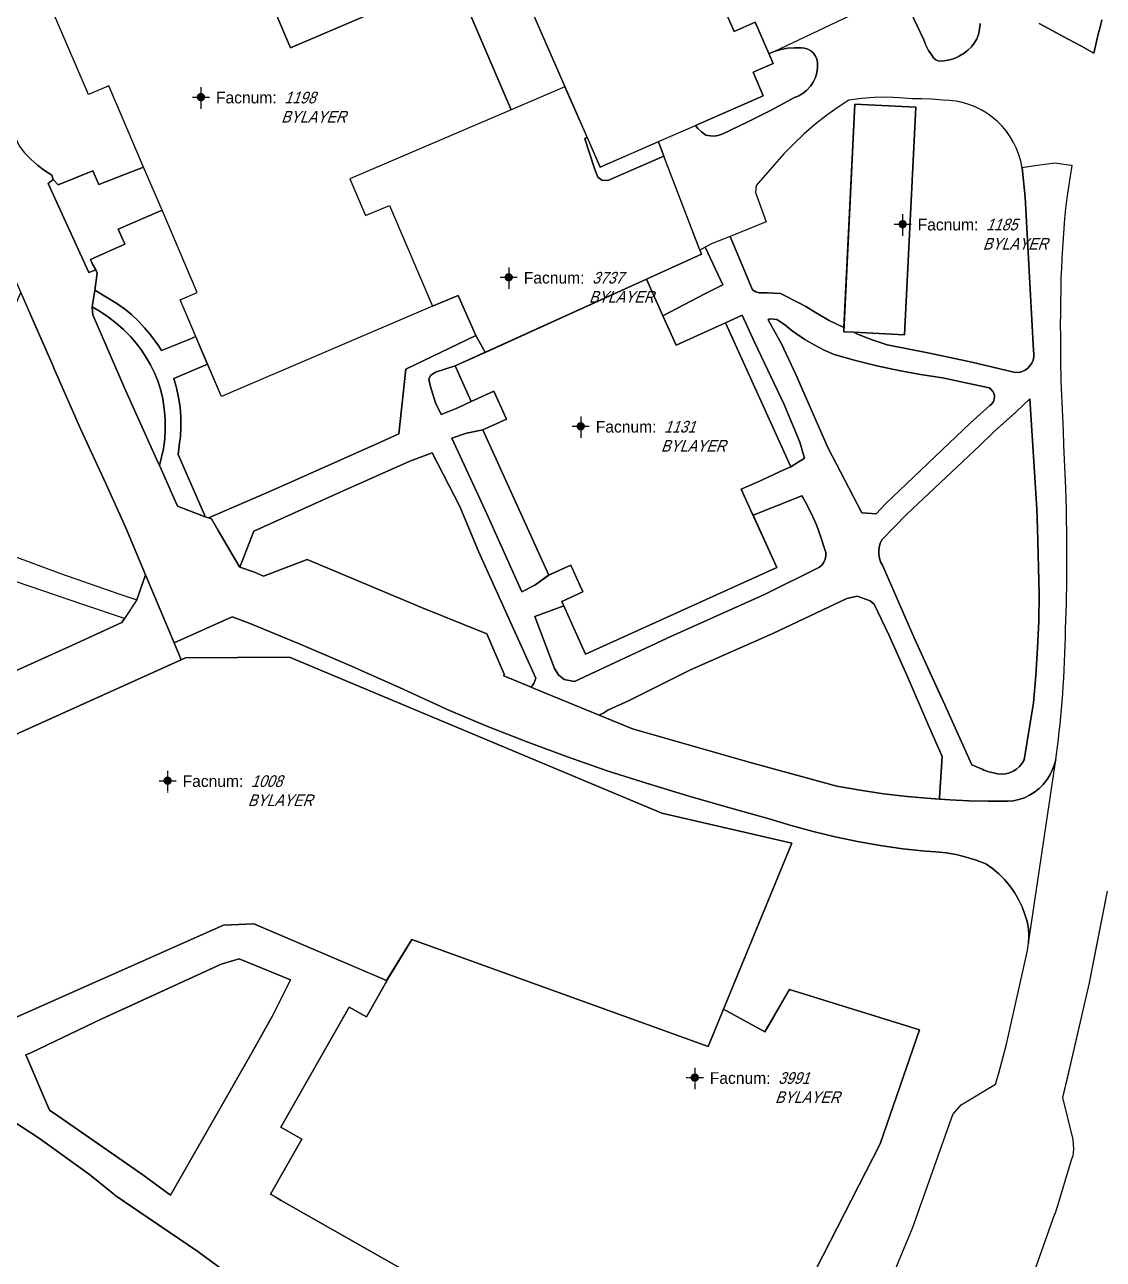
# Model space of a CAD drawing. Header units: inches. Extents: x 1273557 to 1282364, y 239587 to 246310.
# Drawn here: x 1277316.2 to 1277704.5, y 241726.2 to 242170.7 of the extents above; entities that cross this region are included whole.
import ezdxf
from ezdxf.enums import TextEntityAlignment as Align

# ---------------------------------------------------------------- set-up
doc = ezdxf.new("R2010")
doc.units = ezdxf.units.IN
doc.header["$MEASUREMENT"] = 0
doc.linetypes.add('DASHED2', pattern=[0.375, 0.25, -0.125])
doc.layers.add('BLDG-DATA', color=159, linetype='DASHED2', lineweight=30)
for name, color, linetype in [('BLDG-UW', 231, 'Continuous'), ('GRASS', 3, 'Continuous'), ('PATH', 253, 'Continuous'), ('PATH-ISLAND', 252, 'Continuous'), ('PRKG-DATA', 255, 'Continuous'), ('PRKG-UW', 6, 'Continuous'), ('STREET-UW', 50, 'Continuous')]:
    doc.layers.add(name, color=color, linetype=linetype)
doc.styles.add('SS_LITE', font='FRABK.TTF', dxfattribs={"height": 16})

# ---------------------------------------------------------------- blocks, each defined once
blk = doc.blocks.new('*U1')
for p, q in [((-3.08, 0), (3.08, 0)), ((0, 3.55), (0, -4.2))]:
    blk.add_line(p, q)
at = {"const_width": 1.5}
blk.add_lwpolyline([(-0.75, 0, 1), (0.75, 0, 1)], format="xyb", close=True, dxfattribs=at)
at = {"layer": 'BLDG-DATA', "color": 1, "style": 'SS_LITE'}
blk.add_text('Facnum:', height=4.2, dxfattribs=at).set_placement((27.26, -2.25), align=Align.RIGHT)
at = {"layer": 'BLDG-DATA', "color": 7, "style": 'SS_LITE', "oblique": 20, "width": 0.9, "flags": 8}
for tag, p in [('FACNUM', (29.98, -2.25)), ('OBJECT', (28.84, -9.16))]:
    blk.add_attdef(tag, p, '', height=4.2, dxfattribs=at)
blk = doc.blocks.new('*U8')
for p, q in [((-3.08, 0), (3.08, 0)), ((0, 3.55), (0, -4.2))]:
    blk.add_line(p, q)
at = {"const_width": 1.5}
blk.add_lwpolyline([(-0.75, 0, 1), (0.75, 0, 1)], format="xyb", close=True, dxfattribs=at)
at = {"layer": 'PRKG-DATA', "color": 1, "style": 'SS_LITE'}
blk.add_text('Facnum:', height=4.2, dxfattribs=at).set_placement((27.26, -2.25), align=Align.RIGHT)
at = {"layer": 'PRKG-DATA', "color": 7, "style": 'SS_LITE', "oblique": 20, "width": 0.9, "flags": 8}
for tag, p in [('FACNUM', (29.98, -2.25)), ('OBJECT', (28.84, -9.16))]:
    blk.add_attdef(tag, p, '', height=4.2, dxfattribs=at)

msp = doc.modelspace()

# ---------------------------------------------------------------- linework, layer by layer
msp.add_line((1277369.95, 241948.12), (1277372.51, 241942))
at = {"layer": 'BLDG-UW'}
for points in [[(1277540.81, 242238.5), (1277537.45, 242246.19), (1277534.82, 242252.21), (1277476.4, 242226.68), (1277523.3, 242119.37), (1277544.29, 242128.55), (1277557.64, 242134.38), (1277582.05, 242145.06), (1277578.41, 242153.51), (1277585.62, 242156.66), (1277584.04, 242160.27), (1277579.1, 242171.57), (1277571.52, 242168.25)], [(1277323.92, 242181.02), (1277399.29, 242213.26), (1277414.03, 242178.79), (1277406.27, 242175.47), (1277411.87, 242162.37), (1277470.96, 242187.65), (1277491.32, 242140.05), (1277433.23, 242115.2), (1277438.9, 242101.95), (1277447.46, 242105.6), (1277462.99, 242069.28), (1277387.01, 242036.77), (1277372.11, 242071.6), (1277378.32, 242074.25), (1277365.67, 242103.83), (1277359, 242119.42), (1277346.47, 242148.7), (1277339.1, 242145.54), (1277323.92, 242181.02)], [(1277611, 242060.09), (1277614.63, 242059.91), (1277632.92, 242059.01), (1277636.95, 242141.01), (1277615.04, 242142.09)], [(1277512.76, 241976.07), (1277512.91, 241975.73), (1277516.74, 241967.28), (1277517.1, 241966.48), (1277509.51, 241963.04), (1277518.11, 241944.06), (1277586.88, 241975.23), (1277586.88, 241975.23), (1277586.88, 241975.23), (1277578.06, 241994.72), (1277574.13, 242003.39), (1277580.44, 242006.25), (1277584.01, 242007.87), (1277589.51, 242010.36), (1277591.93, 242011.46), (1277568.45, 242063.27), (1277550.73, 242055.24), (1277545.9, 242065.89), (1277539.96, 242079), (1277471.17, 242047.82), (1277476.96, 242035.03), (1277485.05, 242038.71), (1277489.47, 242028.91), (1277489.59, 242028.66), (1277481.1, 242024.81), (1277504.83, 241972.47)], [(1277398.66, 241846.98), (1277444.55, 241827.37), (1277446.47, 241826.55), (1277446.47, 241826.55), (1277455.5, 241841.38), (1277562.21, 241802.77), (1277592.3, 241876.04), (1277545.59, 241886.84), (1277411.48, 241942.99), (1277374.07, 241942.7), (1277214.38, 241870.72), (1277214.38, 241870.72), (1277300.58, 241807.88), (1277387.74, 241846.5)], [(1277562.21, 241802.77), (1277455.5, 241841.38), (1277447.49, 241828.08), (1277447.49, 241828.08), (1277439.17, 241813.47), (1277432.94, 241817.01), (1277408.35, 241773.77), (1277415.99, 241769.42), (1277404.72, 241749.6), (1277406.41, 241748.64), (1277408.54, 241747.43), (1277560.87, 241660.8), (1277575.92, 241677.82), (1277593.13, 241707.25), (1277624.11, 241767.76), (1277638.26, 241808.87), (1277591.45, 241823.3), (1277585.59, 241813.14), (1277582.66, 241808.06), (1277567.74, 241816.25), (1277567.74, 241816.25)]]:
    msp.add_lwpolyline(points, close=True, dxfattribs=at)
at = {"layer": 'GRASS'}
for points in [[(1277288.94, 242182.68), (1277298.95, 242159.97), (1277314.16, 242127.02), (1277316.16, 242124.54), (1277318.36, 242122.22), (1277320.75, 242120.1), (1277323.3, 242118.18), (1277326, 242116.48), (1277326.47, 242114.97), (1277328.18, 242113.04), (1277340.73, 242118.1), (1277342.88, 242113.13), (1277359, 242119.42), (1277346.47, 242148.7), (1277339.1, 242145.54), (1277323.92, 242181.02)], [(1277660.09, 242171.06), (1277659.94, 242169.08), (1277659.56, 242167.13), (1277658.88, 242165.54), (1277658.01, 242164.05), (1277656.96, 242162.69), (1277655.74, 242161.46), (1277654.37, 242160.41), (1277652.88, 242159.53), (1277651.09, 242158.62), (1277649.19, 242157.98), (1277647.22, 242157.63), (1277645.22, 242157.57), (1277644.19, 242158.03), (1277643.32, 242158.76), (1277642.69, 242159.7), (1277641.54, 242161.4), (1277640.59, 242163.23), (1277639.87, 242165.16), (1277631.53, 242182.72)], [(1277414.14, 241702.69), (1277378.55, 241729), (1277348.64, 241749.34), (1277348.24, 241749.66), (1277339.51, 241756.7), (1277321.49, 241769.66), (1277306.1, 241779.71), (1277292.35, 241765.09), (1277281.17, 241753.54), (1277278.94, 241750.72), (1277278.03, 241749.01), (1277277.76, 241748.5), (1277278.01, 241748), (1277283.4, 241737.19), (1277286.4, 241733.25), (1277290.97, 241728.16), (1277295.39, 241722.93)]]:
    msp.add_lwpolyline(points, dxfattribs=at)
for points in [[(1277596.38, 242145.99), (1277597.79, 242147.14), (1277599.01, 242148.48), (1277600.02, 242149.99), (1277600.8, 242151.62), (1277601.34, 242153.36), (1277601.61, 242155.15), (1277601.62, 242157), (1277601.37, 242158.22), (1277600.86, 242159.36), (1277600.13, 242160.36), (1277599.2, 242161.2), (1277598.13, 242161.81), (1277596.94, 242162.19), (1277595.78, 242162.31), (1277593.3, 242162.35), (1277590.81, 242162.15), (1277588.36, 242161.7), (1277585.93, 242161.01), (1277585.09, 242160.61), (1277584.37, 242160.36), (1277584.04, 242160.28), (1277585.62, 242156.66), (1277578.41, 242153.51), (1277582.05, 242145.06), (1277557.62, 242134.38), (1277558.51, 242133.27), (1277559.78, 242132.06), (1277561.35, 242130.92), (1277563.03, 242130.59), (1277564.61, 242130.58), (1277566.16, 242130.87), (1277567.55, 242131.42), (1277576.26, 242135.58), (1277584.86, 242139.93), (1277593.28, 242144.43), (1277594.82, 242145.07)], [(1277676.37, 242108.58), (1277675.2, 242119.16), (1277674.73, 242121.52), (1277674.07, 242123.83), (1277673.21, 242126.07), (1277672.18, 242128.24), (1277670.96, 242130.31), (1277669.57, 242132.27), (1277668.03, 242134.11), (1277666.34, 242135.81), (1277664.51, 242137.37), (1277662.56, 242138.77), (1277660.49, 242140), (1277658.33, 242141.05), (1277656.09, 242141.92), (1277653.79, 242142.6), (1277651.44, 242143.08), (1277649.05, 242143.37), (1277646.65, 242143.45), (1277642.69, 242143.83), (1277639.03, 242143.96), (1277635.72, 242144.01), (1277631.15, 242144.38), (1277626.57, 242144.52), (1277621.99, 242144.41), (1277617.42, 242144.07), (1277612.87, 242143.5), (1277608.63, 242140.71), (1277604.51, 242137.74), (1277600.53, 242134.59), (1277596.69, 242131.27), (1277593, 242127.79), (1277589.47, 242124.14), (1277586.1, 242120.35), (1277579.54, 242112.76), (1277579.21, 242110.2), (1277583.09, 242099.65), (1277570.15, 242094.44), (1277578.14, 242075.22), (1277579.33, 242074.44), (1277580.56, 242074.14), (1277583.4, 242074.08), (1277588.31, 242073.88), (1277595.29, 242070.3), (1277597.37, 242069.21), (1277600.91, 242067.05), (1277605.81, 242064.22), (1277611.08, 242061.65), (1277615.04, 242142.09), (1277636.95, 242141.01), (1277632.92, 242059.01), (1277614.67, 242059.91), (1277616.02, 242059.3), (1277621.29, 242057.23), (1277626.66, 242055.42), (1277641.89, 242052.41), (1277657.08, 242049.14), (1277672.2, 242045.6), (1277674.12, 242045.45), (1277675.25, 242045.77), (1277676.31, 242046.29), (1277677.26, 242046.99), (1277678.07, 242047.84), (1277678.71, 242048.83), (1277679.17, 242049.91), (1277679.43, 242051.06), (1277679.48, 242052.24), (1277679.32, 242053.41)], [(1277544.28, 242128.54), (1277523.3, 242119.37), (1277518.61, 242130.12), (1277517.81, 242129.56), (1277521.25, 242118.92), (1277522.53, 242115.74), (1277523.93, 242114.65), (1277526.16, 242114.59), (1277546.28, 242123.33)], [(1277372.11, 242071.6), (1277378.32, 242074.25), (1277365.67, 242103.83), (1277349.82, 242097.09), (1277352.19, 242091.61), (1277339.86, 242086.12), (1277340.33, 242085.03), (1277340.5, 242084.73), (1277341.77, 242082.44), (1277341.77, 242082.44), (1277342.32, 242081.18), (1277341.41, 242075.06), (1277349.32, 242070.34), (1277352.06, 242068.42), (1277354.65, 242066.31), (1277357.09, 242064.02), (1277359.35, 242061.57), (1277361.43, 242058.95), (1277364.42, 242054.98), (1277365.45, 242053.4), (1277375.63, 242057.42), (1277377.75, 242058.42)], [(1277545.9, 242065.89), (1277561.04, 242073.78), (1277567.52, 242077.01), (1277561.11, 242090.55), (1277559.26, 242089.54), (1277559.85, 242088.01), (1277539.97, 242079)], [(1277345.37, 242005.5), (1277336.45, 242024.87), (1277326.84, 242046.81), (1277326.45, 242047.69), (1277318.9, 242064.9), (1277314.76, 242074.33), (1277292.63, 242023.99), (1277285.95, 242010.27), (1277277.3, 241991.34), (1277282.67, 241989.52), (1277312.63, 241979.16), (1277329.13, 241973.12), (1277350.03, 241965.71), (1277356.61, 241963.62), (1277356.72, 241963.94), (1277359.71, 241972.62), (1277352.63, 241989.56)], [(1277453.34, 242046.63), (1277478.59, 242058.82), (1277472.22, 242073.22), (1277463, 242069.27), (1277387.01, 242036.77), (1277382, 242048.48), (1277369.86, 242043.3), (1277370.85, 242039.9), (1277371.61, 242036.44), (1277372.13, 242032.93), (1277372.41, 242029.4), (1277372.44, 242025.86), (1277372.23, 242022.32), (1277371.86, 242020.16), (1277371.67, 242017.98), (1277371.48, 242015.96), (1277380.91, 241994.26), (1277381.26, 241993.46), (1277382.38, 241993.11), (1277382.96, 241993.36), (1277404.67, 242002.7), (1277444.28, 242020.42), (1277450.85, 242023.39)], [(1277365.9, 242035.96), (1277365.1, 242039.49), (1277364.09, 242042.46), (1277362.89, 242045.36), (1277361.51, 242048.17), (1277359.95, 242050.9), (1277358.23, 242053.51), (1277356.34, 242056.01), (1277354.29, 242058.39), (1277351.77, 242060.87), (1277349.11, 242063.2), (1277346.31, 242065.36), (1277343.39, 242067.35), (1277340.52, 242069.07), (1277340.5, 242068.92), (1277340.7, 242066.26), (1277351.98, 242040.2), (1277364.23, 242012.95), (1277364.66, 242011.99), (1277366.14, 242017.96), (1277366.6, 242021.55), (1277366.8, 242025.16), (1277366.75, 242028.78), (1277366.45, 242032.39)], [(1277578.9, 242056.41), (1277574.45, 242066.04), (1277568.45, 242063.27), (1277591.93, 242011.46), (1277596.93, 242014.58), (1277595.23, 242020.32), (1277589.56, 242033.98)], [(1277665.29, 242036.82), (1277665.12, 242037.76), (1277664.71, 242038.63), (1277664.11, 242039.38), (1277663.33, 242039.94), (1277646.55, 242043.51), (1277638.65, 242044.68), (1277630.8, 242046.11), (1277622.99, 242047.79), (1277615.24, 242049.72), (1277607.56, 242051.9), (1277603.95, 242053.53), (1277600.43, 242055.35), (1277597.01, 242057.36), (1277593.71, 242059.55), (1277592.46, 242060.47), (1277589.7, 242062.75), (1277586.94, 242064.47), (1277584.47, 242064.74), (1277583.8, 242064.42), (1277588.62, 242055.78), (1277593.8, 242044.73), (1277605.35, 242018.47), (1277617.5, 241994.89), (1277622.73, 241994.53), (1277626.06, 241998.12), (1277656.55, 242027.16), (1277663.67, 242033.51), (1277664.38, 242034.15), (1277664.91, 242034.96), (1277665.22, 242035.86)], [(1277471.17, 242047.82), (1277464.12, 242045.57), (1277462.24, 242044.35), (1277461.69, 242043.1), (1277462.16, 242040.71), (1277464.11, 242034.58), (1277465.95, 242030.53), (1277466.05, 242030.31), (1277471.54, 242032.54), (1277472.37, 242032.87), (1277476.96, 242035.03)], [(1277681.38, 241965.81), (1277680.79, 241989.23), (1277680.51, 241996.39), (1277677.97, 242036.01), (1277673.22, 242031.36), (1277665.23, 242024.23), (1277659.9, 242019.04), (1277633.72, 241994.46), (1277624.7, 241985.16), (1277624.14, 241983.92), (1277623.77, 241982.62), (1277623.6, 241981.27), (1277623.63, 241979.91), (1277623.86, 241978.57), (1277624.3, 241977.29), (1277624.92, 241976.08), (1277636.42, 241949.93), (1277646.76, 241927.15), (1277657.09, 241904.27), (1277660.89, 241902.63), (1277661.5, 241902.3), (1277663.21, 241901.67), (1277664.99, 241901.28), (1277666.4, 241900.94), (1277667.84, 241900.83), (1277669.28, 241900.96), (1277670.69, 241901.32), (1277672.01, 241901.9), (1277673.23, 241902.68), (1277674.31, 241903.65), (1277675.21, 241904.78), (1277675.92, 241906.04), (1277679.37, 241926.58), (1277680.21, 241936.37), (1277680.83, 241946.17), (1277681.22, 241955.98)], [(1277481.1, 242024.81), (1277475.85, 242023.76), (1277475.22, 242023.55), (1277470, 242021.78), (1277482.58, 241994.62), (1277495.09, 241966.54), (1277499.8, 241968.93), (1277504.82, 241972.49)], [(1277479.72, 241980.72), (1277472.83, 241997.26), (1277462.84, 242016.55), (1277454.78, 242013.56), (1277429.47, 242002.28), (1277398.69, 241988.37), (1277393.67, 241975.41), (1277398.96, 241973.53), (1277402.11, 241972.18), (1277417.81, 241978.11), (1277459.08, 241960.87), (1277482.6, 241951.38), (1277488.73, 241936.83), (1277488.61, 241936.21), (1277498.56, 241932.14), (1277499.42, 241933.48), (1277499.47, 241933.47), (1277500.14, 241935.39), (1277491.56, 241954.48)], [(1277510.23, 241961.45), (1277499.84, 241957.65), (1277506.9, 241938.91), (1277508.3, 241936.61), (1277510.35, 241934.98), (1277514.16, 241934.15), (1277548.99, 241950.47), (1277582.45, 241965.48), (1277602.32, 241975.38), (1277603.2, 241976.17), (1277603.89, 241977.14), (1277604.36, 241978.24), (1277604.57, 241979.4), (1277604.53, 241980.59), (1277604.23, 241981.74), (1277602.83, 241986.21), (1277601.17, 241990.59), (1277599.26, 241994.86), (1277597.1, 241999.01), (1277596.13, 242000.71), (1277595.92, 242001.1), (1277578.37, 241994.03), (1277586.88, 241975.23), (1277518.11, 241944.06)], [(1277257.89, 241951.05), (1277248.55, 241931.95), (1277244.12, 241922.55), (1277241.41, 241916.39), (1277238.92, 241911.31), (1277238.98, 241911.27), (1277239.33, 241911.05), (1277242.17, 241909.28), (1277243.22, 241908.63), (1277244.84, 241907.61), (1277244.89, 241907.58), (1277259.74, 241914.26), (1277292.11, 241928.66), (1277333.45, 241947.28), (1277351.15, 241955.41), (1277352.11, 241956.87), (1277337.13, 241961.89), (1277322.7, 241966.84), (1277299.13, 241974.83), (1277276.37, 241982.5), (1277274.81, 241982.99), (1277273.68, 241982.79), (1277265.85, 241967.61)], [(1277641.57, 241918.35), (1277634.2, 241935.41), (1277627.29, 241951.05), (1277621.95, 241961.99), (1277620.48, 241963.27), (1277615.85, 241964.95), (1277612.17, 241964.03), (1277585.5, 241951.53), (1277556.08, 241938.51), (1277533.73, 241927.41), (1277526.15, 241923.86), (1277524.63, 241922.98), (1277523.04, 241922.05), (1277534.97, 241917.13), (1277577.86, 241904.98), (1277608.5, 241896.48), (1277616.91, 241895.05), (1277625.36, 241893.83), (1277633.84, 241892.83), (1277642.34, 241892.05), (1277645.45, 241891.83), (1277645.45, 241892.48), (1277646.49, 241907.25)], [(1277386.87, 241832.41), (1277343.95, 241812.79), (1277318.64, 241800.71), (1277316.64, 241799.76), (1277325.14, 241779.86), (1277328.17, 241777.87), (1277358.73, 241756.64), (1277368.62, 241749.25), (1277385.46, 241778.69), (1277398.06, 241800.73), (1277402.7, 241809.13), (1277405.34, 241813.91), (1277411.92, 241826.86), (1277393.37, 241834.4)]]:
    msp.add_lwpolyline(points, close=True, dxfattribs=at)
at = {"layer": 'PATH'}
for points in [[(1277476.4, 242226.68), (1277510.65, 242148.32), (1277491.32, 242140.05), (1277470.96, 242187.65), (1277411.87, 242162.37), (1277406.27, 242175.47)], [(1277703.98, 242172.37), (1277703.3, 242169.79), (1277702.64, 242167.2), (1277702, 242164.61), (1277701.37, 242162.02), (1277701.01, 242160.46), (1277696.31, 242163), (1277691.85, 242165.41), (1277681.4, 242171.05)], [(1277585.93, 242161.01), (1277588.36, 242161.7), (1277590.81, 242162.15), (1277593.3, 242162.35), (1277595.78, 242162.31), (1277596.94, 242162.19), (1277598.13, 242161.81), (1277599.2, 242161.2), (1277600.13, 242160.36), (1277600.86, 242159.36), (1277601.37, 242158.22), (1277601.62, 242157), (1277601.61, 242155.15), (1277601.34, 242153.36), (1277600.8, 242151.62), (1277600.02, 242149.99), (1277599.01, 242148.48), (1277597.79, 242147.14), (1277596.38, 242145.99), (1277594.82, 242145.07), (1277593.28, 242144.43), (1277584.86, 242139.93), (1277576.26, 242135.58), (1277567.55, 242131.42), (1277566.16, 242130.87), (1277564.61, 242130.58), (1277563.03, 242130.59), (1277561.35, 242130.92), (1277559.78, 242132.06), (1277558.51, 242133.27), (1277557.62, 242134.38), (1277557.62, 242134.38)], [(1277544.29, 242128.55), (1277544.28, 242128.54), (1277546.28, 242123.33), (1277526.16, 242114.59), (1277523.93, 242114.65), (1277522.53, 242115.74), (1277521.25, 242118.92), (1277517.81, 242129.56), (1277518.61, 242130.12)], [(1277312.63, 241979.16), (1277329.13, 241973.12), (1277350.03, 241965.71), (1277356.61, 241963.62), (1277352.11, 241956.87), (1277337.13, 241961.89), (1277322.7, 241966.84), (1277299.13, 241974.83)], [(1277214.38, 241870.72), (1277372.51, 241942), (1277369.95, 241948.12), (1277359.71, 241972.62), (1277359.71, 241972.62), (1277356.72, 241963.94), (1277356.61, 241963.62), (1277356.59, 241963.63), (1277352.11, 241956.87), (1277351.15, 241955.41), (1277333.45, 241947.28), (1277292.11, 241928.66)], [(1277617.63, 241693.87), (1277635.74, 241737.46), (1277650.24, 241778.31), (1277653.32, 241781.87), (1277665.69, 241789.28), (1277666.83, 241793.26), (1277669.57, 241803.67), (1277677.23, 241837.43), (1277677.55, 241840.02), (1277677.64, 241842.64), (1277677.48, 241845.25), (1277677.09, 241847.83), (1277676.26, 241850.3), (1277675.24, 241853.06), (1277673.98, 241855.72), (1277672.5, 241858.26), (1277670.81, 241860.66), (1277668.91, 241862.91), (1277666.83, 241864.99), (1277664.58, 241866.89), (1277662.18, 241868.58), (1277658.7, 241869.91), (1277655.13, 241871.01), (1277651.51, 241871.88), (1277647.84, 241872.53), (1277644.13, 241872.94), (1277640.41, 241873.12), (1277632.24, 241874.03), (1277624.11, 241875.19), (1277616.02, 241876.61), (1277607.97, 241878.28), (1277599.98, 241880.2), (1277592.05, 241882.37), (1277584.2, 241884.78), (1277569.55, 241888.83), (1277554.95, 241893.07), (1277540.4, 241897.48), (1277525.91, 241902.08), (1277511.55, 241907.08), (1277497.29, 241912.36), (1277483.13, 241917.92), (1277469.09, 241923.75), (1277451.09, 241932.08), (1277432.96, 241940.13), (1277414.72, 241947.9), (1277396.35, 241955.39), (1277390.92, 241957.44), (1277377, 241951.3), (1277369.95, 241948.12), (1277372.51, 241942), (1277374.07, 241942.7), (1277411.48, 241942.99), (1277545.59, 241886.84), (1277592.3, 241876.04), (1277567.74, 241816.25), (1277582.66, 241808.06), (1277591.45, 241823.3), (1277638.26, 241808.87), (1277624.11, 241767.76), (1277593.13, 241707.25)], [(1277705.79, 241858.78), (1277701.8, 241838.08), (1277699.42, 241825.77), (1277692.41, 241795.59), (1277689.81, 241784.4), (1277693.53, 241769.38), (1277693.77, 241765.87), (1277693.46, 241763.45), (1277693.07, 241762.21), (1277687.8, 241745.12), (1277686.98, 241742.45), (1277686.88, 241742.48), (1277680.11, 241723.19)], [(1277560.87, 241660.8), (1277408.54, 241747.43), (1277404.72, 241749.6), (1277415.99, 241769.42), (1277408.35, 241773.77), (1277432.94, 241817.01), (1277439.17, 241813.47), (1277446.59, 241826.5), (1277446.47, 241826.55), (1277398.66, 241846.98), (1277387.74, 241846.5), (1277300.58, 241807.88)], [(1277306.1, 241779.71), (1277321.49, 241769.66), (1277339.51, 241756.7), (1277348.24, 241749.66), (1277348.64, 241749.34), (1277353.21, 241746.23), (1277378.55, 241729), (1277414.14, 241702.69)]]:
    msp.add_lwpolyline(points, dxfattribs=at)
for points in [[(1277365.67, 242103.83), (1277359, 242119.42), (1277342.88, 242113.13), (1277340.73, 242118.1), (1277328.18, 242113.04), (1277326.47, 242114.97), (1277324.61, 242113.43), (1277327.8, 242106.64), (1277339.32, 242081.5), (1277341.77, 242082.44), (1277340.5, 242084.73), (1277340.33, 242085.03), (1277339.86, 242086.12), (1277352.19, 242091.61), (1277349.82, 242097.09)], [(1277585.5, 241951.53), (1277612.17, 241964.03), (1277615.85, 241964.95), (1277620.48, 241963.27), (1277621.95, 241961.99), (1277627.29, 241951.05), (1277634.2, 241935.41), (1277641.57, 241918.35), (1277646.49, 241907.25), (1277645.45, 241892.48), (1277645.45, 241891.83), (1277649.24, 241891.56), (1277656.15, 241891.24), (1277663.07, 241891.09), (1277669.98, 241891.1), (1277672.05, 241891.29), (1277674.09, 241891.72), (1277676.07, 241892.39), (1277677.95, 241893.28), (1277679.72, 241894.38), (1277681.34, 241895.69), (1277682.81, 241897.17), (1277684.09, 241898.81), (1277685.19, 241900.49), (1277686.1, 241902.27), (1277686.82, 241904.14), (1277687.33, 241906.07), (1277687.65, 241908.09), (1277687.99, 241910.75), (1277688.32, 241913.45), (1277688.62, 241916.16), (1277688.91, 241918.86), (1277689.17, 241921.57), (1277689.42, 241924.28), (1277689.64, 241927), (1277689.84, 241929.71), (1277690.02, 241932.43), (1277690.2, 241935.39), (1277690.36, 241938.35), (1277690.51, 241941.31), (1277690.63, 241944.27), (1277690.74, 241947.23), (1277690.82, 241950.2), (1277690.89, 241953.16), (1277691.01, 241956.12), (1277691.11, 241959.07), (1277691.19, 241962.03), (1277691.26, 241964.99), (1277691.31, 241967.95), (1277691.34, 241970.91), (1277691.35, 241973.87), (1277691.35, 241976.83), (1277691.36, 241980.69), (1277691.35, 241984.55), (1277691.31, 241988.41), (1277691.26, 241992.27), (1277691.18, 241996.12), (1277691.07, 241999.98), (1277690.95, 242003.84), (1277690.7, 242009), (1277690.48, 242014.15), (1277690.28, 242019.31), (1277690.1, 242024.47), (1277689.95, 242029.63), (1277689.78, 242032.16), (1277689.63, 242034.7), (1277689.5, 242037.23), (1277689.4, 242039.77), (1277689.32, 242042.31), (1277689.26, 242044.84), (1277689.22, 242047.38), (1277689.2, 242049.92), (1277689.15, 242054.14), (1277689.12, 242058.36), (1277689.11, 242062.58), (1277689.13, 242066.81), (1277689.17, 242071.03), (1277689.24, 242075.25), (1277689.33, 242079.47), (1277689.5, 242083.04), (1277689.69, 242086.61), (1277689.9, 242090.18), (1277690.13, 242093.75), (1277690.39, 242097.31), (1277690.66, 242100.88), (1277690.96, 242104.44), (1277691.51, 242108.34), (1277692.07, 242112.23), (1277692.66, 242116.12), (1277693.26, 242119.93), (1277692.77, 242120), (1277687.01, 242120.79), (1277679.82, 242119.8), (1277675.2, 242119.16), (1277676.37, 242108.58), (1277679.32, 242053.41), (1277679.48, 242052.24), (1277679.43, 242051.06), (1277679.17, 242049.91), (1277678.71, 242048.83), (1277678.07, 242047.84), (1277677.26, 242046.99), (1277676.31, 242046.29), (1277675.25, 242045.77), (1277674.12, 242045.45), (1277672.2, 242045.6), (1277657.08, 242049.14), (1277641.89, 242052.41), (1277626.66, 242055.42), (1277621.29, 242057.23), (1277616.02, 242059.3), (1277614.67, 242059.91), (1277614.63, 242059.91), (1277611, 242060.09), (1277611.08, 242061.65), (1277605.81, 242064.22), (1277600.91, 242067.05), (1277597.37, 242069.21), (1277595.29, 242070.3), (1277588.31, 242073.88), (1277583.4, 242074.08), (1277580.56, 242074.14), (1277579.33, 242074.44), (1277578.14, 242075.22), (1277570.15, 242094.44), (1277563.68, 242091.84), (1277561.11, 242090.55), (1277567.52, 242077.01), (1277561.04, 242073.78), (1277545.9, 242065.89), (1277550.73, 242055.24), (1277568.45, 242063.27), (1277574.45, 242066.04), (1277578.9, 242056.41), (1277589.56, 242033.98), (1277595.23, 242020.32), (1277596.93, 242014.58), (1277591.93, 242011.46), (1277589.51, 242010.36), (1277584.01, 242007.87), (1277580.44, 242006.25), (1277574.13, 242003.39), (1277578.06, 241994.72), (1277578.37, 241994.03), (1277595.92, 242001.1), (1277596.13, 242000.71), (1277597.1, 241999.01), (1277599.26, 241994.86), (1277601.17, 241990.59), (1277602.83, 241986.21), (1277604.23, 241981.74), (1277604.53, 241980.59), (1277604.57, 241979.4), (1277604.36, 241978.24), (1277603.89, 241977.14), (1277603.2, 241976.17), (1277602.32, 241975.38), (1277582.45, 241965.48), (1277548.99, 241950.47), (1277514.16, 241934.15), (1277510.35, 241934.98), (1277508.3, 241936.61), (1277506.9, 241938.91), (1277499.84, 241957.65), (1277510.23, 241961.45), (1277509.51, 241963.04), (1277517.1, 241966.48), (1277516.74, 241967.28), (1277512.76, 241976.07), (1277504.73, 241972.43), (1277499.8, 241968.93), (1277495.09, 241966.54), (1277482.58, 241994.62), (1277470, 242021.78), (1277475.22, 242023.55), (1277475.85, 242023.76), (1277481.1, 242024.81), (1277489.59, 242028.66), (1277489.47, 242028.91), (1277485.05, 242038.71), (1277476.96, 242035.03), (1277472.37, 242032.87), (1277471.54, 242032.54), (1277466.05, 242030.31), (1277465.95, 242030.53), (1277464.11, 242034.58), (1277462.16, 242040.71), (1277461.69, 242043.1), (1277462.24, 242044.35), (1277464.12, 242045.57), (1277471.17, 242047.82), (1277481.96, 242052.7), (1277481.45, 242053.64), (1277478.59, 242058.82), (1277453.34, 242046.63), (1277450.85, 242023.39), (1277444.28, 242020.42), (1277404.67, 242002.7), (1277382.96, 241993.36), (1277382.38, 241993.11), (1277383.38, 241992.79), (1277385.88, 241988.59), (1277393.51, 241975.47), (1277393.67, 241975.41), (1277398.69, 241988.37), (1277429.47, 242002.28), (1277454.78, 242013.56), (1277462.84, 242016.55), (1277472.83, 241997.26), (1277479.72, 241980.72), (1277491.56, 241954.48), (1277500.14, 241935.39), (1277499.47, 241933.47), (1277499.42, 241933.48), (1277498.56, 241932.14), (1277499.6, 241931.72), (1277523.04, 241922.05), (1277524.63, 241922.98), (1277526.15, 241923.86), (1277533.73, 241927.41), (1277556.08, 241938.51)], [(1277381.79, 242048.97), (1277378.15, 242057.48), (1277377.75, 242058.42), (1277375.63, 242057.42), (1277365.45, 242053.4), (1277364.42, 242054.98), (1277361.43, 242058.95), (1277359.35, 242061.57), (1277357.09, 242064.02), (1277354.65, 242066.31), (1277352.06, 242068.42), (1277349.32, 242070.34), (1277341.41, 242075.06), (1277340.62, 242069.75), (1277340.52, 242069.07), (1277343.39, 242067.35), (1277346.31, 242065.36), (1277349.11, 242063.2), (1277351.77, 242060.87), (1277354.29, 242058.39), (1277356.34, 242056.01), (1277358.23, 242053.51), (1277359.95, 242050.9), (1277361.51, 242048.17), (1277362.89, 242045.36), (1277364.09, 242042.46), (1277365.1, 242039.49), (1277365.9, 242035.96), (1277366.45, 242032.39), (1277366.75, 242028.78), (1277366.8, 242025.16), (1277366.6, 242021.55), (1277366.14, 242017.96), (1277364.66, 242011.99), (1277364.9, 242011.45), (1277371.23, 241997.28), (1277380.54, 241993.69), (1277380.67, 241993.65), (1277381.26, 241993.46), (1277380.91, 241994.26), (1277371.48, 242015.96), (1277371.67, 242017.98), (1277371.86, 242020.16), (1277372.23, 242022.32), (1277372.44, 242025.86), (1277372.41, 242029.4), (1277372.13, 242032.93), (1277371.61, 242036.44), (1277370.85, 242039.9), (1277369.86, 242043.3), (1277382, 242048.48)]]:
    msp.add_lwpolyline(points, close=True, dxfattribs=at)
at = {"layer": 'PATH-ISLAND'}
for points in [[(1277617.5, 241994.89), (1277612.87, 242003.87), (1277605.35, 242018.47), (1277593.8, 242044.73), (1277588.62, 242055.78), (1277583.8, 242064.42), (1277584.47, 242064.74), (1277586.94, 242064.47), (1277589.7, 242062.75), (1277592.46, 242060.47), (1277593.71, 242059.55), (1277597.01, 242057.36), (1277600.43, 242055.35), (1277603.95, 242053.53), (1277607.56, 242051.9), (1277615.24, 242049.72), (1277622.99, 242047.79), (1277626.9, 242046.95), (1277630.8, 242046.11), (1277638.65, 242044.68), (1277646.55, 242043.51), (1277663.33, 242039.94), (1277664.11, 242039.38), (1277664.71, 242038.63), (1277665.12, 242037.76), (1277665.29, 242036.82), (1277665.22, 242035.86), (1277664.91, 242034.96), (1277664.38, 242034.15), (1277663.67, 242033.51), (1277656.55, 242027.16), (1277626.06, 241998.12), (1277622.73, 241994.53)], [(1277623.86, 241978.57), (1277623.63, 241979.91), (1277623.6, 241981.27), (1277623.77, 241982.62), (1277624.14, 241983.92), (1277624.7, 241985.16), (1277633.72, 241994.46), (1277659.9, 242019.04), (1277665.23, 242024.23), (1277672.75, 242030.94), (1277673.22, 242031.36), (1277677.97, 242036.01), (1277680.51, 241996.39), (1277680.79, 241989.23), (1277681.38, 241965.81), (1277681.22, 241955.98), (1277680.83, 241946.17), (1277680.21, 241936.37), (1277679.37, 241926.58), (1277675.92, 241906.04), (1277675.21, 241904.78), (1277674.31, 241903.65), (1277673.23, 241902.68), (1277672.01, 241901.9), (1277670.69, 241901.32), (1277669.28, 241900.96), (1277667.84, 241900.83), (1277666.4, 241900.94), (1277664.99, 241901.28), (1277663.21, 241901.67), (1277661.5, 241902.3), (1277660.89, 241902.63), (1277657.09, 241904.27), (1277646.76, 241927.15), (1277646.23, 241928.31), (1277636.42, 241949.93), (1277624.92, 241976.08), (1277624.3, 241977.29)], [(1277368.62, 241749.25), (1277358.73, 241756.64), (1277353.21, 241760.47), (1277328.17, 241777.87), (1277325.14, 241779.86), (1277316.64, 241799.76), (1277318.64, 241800.71), (1277343.95, 241812.79), (1277353.21, 241817.02), (1277386.87, 241832.41), (1277393.37, 241834.4), (1277411.92, 241826.86), (1277405.34, 241813.91), (1277402.7, 241809.13), (1277398.06, 241800.73), (1277385.46, 241778.69)]]:
    msp.add_lwpolyline(points, close=True, dxfattribs=at)
at = {"layer": 'PRKG-UW'}
for points in [[(1277571.52, 242168.25), (1277579.1, 242171.57), (1277584.04, 242160.28), (1277584.37, 242160.36), (1277585.09, 242160.61), (1277585.93, 242161.01), (1277631.53, 242182.72), (1277593.82, 242261.94), (1277559.62, 242247.22), (1277540.81, 242238.5)], [(1277546.28, 242123.33), (1277526.16, 242114.59), (1277523.93, 242114.65), (1277522.53, 242115.74), (1277521.25, 242118.92), (1277517.81, 242129.56), (1277518.61, 242130.12), (1277510.65, 242148.32), (1277491.32, 242140.05), (1277433.23, 242115.2), (1277438.9, 242101.95), (1277447.46, 242105.6), (1277463, 242069.27), (1277472.22, 242073.22), (1277478.59, 242058.82), (1277481.45, 242053.64), (1277481.96, 242052.7), (1277539.96, 242079), (1277559.85, 242088.01)]]:
    msp.add_lwpolyline(points, close=True, dxfattribs=at)
at = {"layer": 'STREET-UW'}
for points in [[(1277617.63, 241693.87), (1277635.74, 241737.46), (1277650.24, 241778.31), (1277653.32, 241781.87), (1277665.69, 241789.28), (1277666.83, 241793.26), (1277669.57, 241803.67), (1277677.23, 241837.43), (1277677.55, 241840.02), (1277687.33, 241906.07), (1277687.65, 241908.09), (1277687.99, 241910.75), (1277688.32, 241913.45), (1277688.62, 241916.16), (1277688.91, 241918.86), (1277689.17, 241921.57), (1277689.42, 241924.28), (1277689.64, 241927), (1277689.84, 241929.71), (1277690.02, 241932.43), (1277690.2, 241935.39), (1277690.36, 241938.35), (1277690.51, 241941.31), (1277690.63, 241944.27), (1277690.74, 241947.23), (1277690.82, 241950.2), (1277690.89, 241953.16), (1277691.01, 241956.12), (1277691.11, 241959.07), (1277691.19, 241962.03), (1277691.26, 241964.99), (1277691.31, 241967.95), (1277691.34, 241970.91), (1277691.35, 241973.87), (1277691.35, 241976.83), (1277691.36, 241980.69), (1277691.35, 241984.55), (1277691.31, 241988.41), (1277691.26, 241992.27), (1277691.18, 241996.12), (1277691.07, 241999.98), (1277690.95, 242003.84), (1277690.7, 242009), (1277690.48, 242014.15), (1277690.28, 242019.31), (1277690.1, 242024.47), (1277689.95, 242029.63), (1277689.78, 242032.16), (1277689.63, 242034.7), (1277689.5, 242037.23), (1277689.4, 242039.77), (1277689.32, 242042.31), (1277689.26, 242044.84), (1277689.22, 242047.38), (1277689.2, 242049.92), (1277689.15, 242054.14), (1277689.12, 242058.36), (1277689.11, 242062.58), (1277689.13, 242066.81), (1277689.17, 242071.03), (1277689.24, 242075.25), (1277689.33, 242079.47), (1277689.5, 242083.04), (1277689.69, 242086.61), (1277689.9, 242090.18), (1277690.13, 242093.75), (1277690.39, 242097.31), (1277690.66, 242100.88), (1277690.96, 242104.44), (1277691.51, 242108.34), (1277692.07, 242112.23), (1277692.66, 242116.12), (1277693.26, 242119.93), (1277692.77, 242120), (1277687.01, 242120.79), (1277679.82, 242119.8), (1277675.2, 242119.16), (1277674.73, 242121.52), (1277674.07, 242123.83), (1277673.21, 242126.07), (1277672.18, 242128.24), (1277670.96, 242130.31), (1277669.61, 242132.22), (1277669.57, 242132.27), (1277668.03, 242134.11), (1277666.34, 242135.81), (1277664.51, 242137.37), (1277662.56, 242138.77), (1277660.49, 242140), (1277658.33, 242141.05), (1277656.09, 242141.92), (1277653.79, 242142.6), (1277652.93, 242142.77), (1277651.44, 242143.08), (1277649.05, 242143.37), (1277646.65, 242143.45), (1277642.69, 242143.83), (1277639.03, 242143.96), (1277635.72, 242144.01), (1277631.15, 242144.38), (1277626.57, 242144.52), (1277621.99, 242144.41), (1277617.42, 242144.07), (1277612.87, 242143.5), (1277608.63, 242140.71), (1277604.51, 242137.74), (1277600.53, 242134.59), (1277596.69, 242131.27), (1277593, 242127.79), (1277589.47, 242124.14), (1277586.1, 242120.35), (1277579.54, 242112.76), (1277579.21, 242110.2), (1277583.09, 242099.65), (1277570.15, 242094.44), (1277563.68, 242091.84), (1277561.11, 242090.55), (1277559.26, 242089.54), (1277546.28, 242123.33), (1277544.28, 242128.54), (1277544.29, 242128.55), (1277557.62, 242134.38), (1277558.51, 242133.27), (1277559.78, 242132.06), (1277561.35, 242130.92), (1277563.03, 242130.59), (1277564.61, 242130.58), (1277566.16, 242130.87), (1277567.55, 242131.42), (1277576.26, 242135.58), (1277584.86, 242139.93), (1277593.28, 242144.43), (1277594.82, 242145.07), (1277596.38, 242145.99), (1277597.79, 242147.14), (1277599.01, 242148.48), (1277600.02, 242149.99), (1277600.8, 242151.62), (1277601.34, 242153.36), (1277601.61, 242155.15), (1277601.62, 242157), (1277601.37, 242158.22), (1277600.86, 242159.36), (1277600.13, 242160.36), (1277599.2, 242161.2), (1277598.13, 242161.81), (1277596.94, 242162.19), (1277595.78, 242162.31), (1277593.3, 242162.35), (1277590.81, 242162.15), (1277588.36, 242161.7), (1277585.93, 242161.01), (1277631.53, 242182.72), (1277639.87, 242165.16), (1277640.59, 242163.23), (1277641.54, 242161.4), (1277642.69, 242159.7), (1277643.32, 242158.76), (1277644.19, 242158.03), (1277645.22, 242157.57), (1277647.22, 242157.63), (1277649.19, 242157.98), (1277651.09, 242158.62), (1277652.78, 242159.48), (1277652.88, 242159.53), (1277654.37, 242160.41), (1277655.74, 242161.46), (1277656.96, 242162.69), (1277658.01, 242164.05), (1277658.88, 242165.54), (1277659.56, 242167.13), (1277659.94, 242169.08), (1277660.09, 242171.06)], [(1277681.4, 242171.05), (1277691.85, 242165.41), (1277696.31, 242163), (1277701.01, 242160.46), (1277701.37, 242162.02), (1277702, 242164.61), (1277702.64, 242167.2), (1277703.3, 242169.79), (1277703.98, 242172.37)], [(1277312.56, 242079.35), (1277326.45, 242047.69), (1277326.84, 242046.81), (1277336.45, 242024.87), (1277345.37, 242005.5), (1277352.63, 241989.56), (1277359.71, 241972.62), (1277369.95, 241948.12), (1277377, 241951.3), (1277390.92, 241957.44), (1277396.35, 241955.39), (1277414.72, 241947.9), (1277432.96, 241940.13), (1277451.09, 241932.08), (1277469.09, 241923.75), (1277483.13, 241917.92), (1277497.29, 241912.36), (1277511.55, 241907.08), (1277525.91, 241902.08), (1277540.4, 241897.48), (1277554.95, 241893.07), (1277569.55, 241888.83), (1277584.2, 241884.78), (1277592.05, 241882.37), (1277599.98, 241880.2), (1277607.97, 241878.28), (1277616.02, 241876.61), (1277624.11, 241875.19), (1277632.24, 241874.03), (1277640.41, 241873.12), (1277644.13, 241872.94), (1277647.84, 241872.53), (1277651.51, 241871.88), (1277655.13, 241871.01), (1277658.7, 241869.91), (1277662.18, 241868.58), (1277664.58, 241866.89), (1277666.83, 241864.99), (1277668.91, 241862.91), (1277670.81, 241860.66), (1277672.5, 241858.26), (1277673.98, 241855.72), (1277675.24, 241853.06), (1277676.26, 241850.3), (1277677.09, 241847.83), (1277677.48, 241845.25), (1277677.64, 241842.64), (1277677.55, 241840.02), (1277687.33, 241906.07), (1277686.82, 241904.14), (1277686.1, 241902.27), (1277685.19, 241900.49), (1277684.09, 241898.81), (1277682.81, 241897.17), (1277681.34, 241895.69), (1277679.72, 241894.38), (1277677.95, 241893.28), (1277676.07, 241892.39), (1277674.09, 241891.72), (1277672.05, 241891.29), (1277669.98, 241891.1), (1277663.07, 241891.09), (1277656.15, 241891.24), (1277649.24, 241891.56), (1277642.34, 241892.05), (1277633.84, 241892.83), (1277625.36, 241893.83), (1277616.91, 241895.05), (1277608.5, 241896.48), (1277577.86, 241904.98), (1277534.97, 241917.13), (1277523.04, 241922.05), (1277499.6, 241931.72), (1277498.56, 241932.14), (1277488.61, 241936.21), (1277488.73, 241936.83), (1277482.6, 241951.38), (1277459.08, 241960.87), (1277417.81, 241978.11), (1277402.11, 241972.18), (1277398.96, 241973.53), (1277393.67, 241975.41), (1277393.51, 241975.47), (1277385.88, 241988.59), (1277383.38, 241992.79), (1277380.67, 241993.65), (1277380.54, 241993.69), (1277371.23, 241997.28), (1277364.9, 242011.45), (1277364.23, 242012.95), (1277351.98, 242040.2), (1277340.7, 242066.26), (1277340.5, 242068.92), (1277340.62, 242069.75), (1277341.4, 242075.01), (1277342.32, 242081.18), (1277341.77, 242082.44), (1277339.32, 242081.5), (1277327.8, 242106.64), (1277324.61, 242113.43), (1277326.47, 242114.97), (1277326, 242116.48), (1277323.3, 242118.18), (1277320.75, 242120.1), (1277318.36, 242122.22), (1277316.16, 242124.54)], [(1277705.79, 241858.78), (1277699.42, 241825.77), (1277691.56, 241791.93), (1277689.81, 241784.4), (1277693.53, 241769.38), (1277693.77, 241765.87), (1277693.46, 241763.45), (1277693.07, 241762.21), (1277687.8, 241745.12), (1277686.98, 241742.45), (1277686.88, 241742.48), (1277680.11, 241723.19)]]:
    msp.add_lwpolyline(points, dxfattribs=at)

# ---------------------------------------------------------------- block references
at = {"layer": 'BLDG-DATA'}
ref = msp.add_blockref('*U1', (1277379.63, 242144.57), dxfattribs=at)
ref.add_attrib('FACNUM', '1198', (1277409.61, 242142.32), dxfattribs={"color": 7, "height": 4.2, "style": 'SS_LITE', "oblique": 20, "width": 0.9})
ref.add_attrib('OBJECT', 'BYLAYER', (1277408.47, 242135.41), dxfattribs={"color": 7, "height": 4.2, "style": 'SS_LITE', "oblique": 20, "width": 0.9})
ref = msp.add_blockref('*U1', (1277632.23, 242098.84), dxfattribs=at)
ref.add_attrib('FACNUM', '1185', (1277662.22, 242096.59), dxfattribs={"color": 7, "height": 4.2, "style": 'SS_LITE', "oblique": 20, "width": 0.9})
ref.add_attrib('OBJECT', 'BYLAYER', (1277661.07, 242089.69), dxfattribs={"color": 7, "height": 4.2, "style": 'SS_LITE', "oblique": 20, "width": 0.9})
ref = msp.add_blockref('*U1', (1277516.35, 242026.08), dxfattribs=at)
ref.add_attrib('FACNUM', '1131', (1277546.33, 242023.83), dxfattribs={"color": 7, "height": 4.2, "style": 'SS_LITE', "oblique": 20, "width": 0.9})
ref.add_attrib('OBJECT', 'BYLAYER', (1277545.18, 242016.93), dxfattribs={"color": 7, "height": 4.2, "style": 'SS_LITE', "oblique": 20, "width": 0.9})
ref = msp.add_blockref('*U1', (1277367.62, 241898.5), dxfattribs=at)
ref.add_attrib('FACNUM', '1008', (1277397.61, 241896.25), dxfattribs={"color": 7, "height": 4.2, "style": 'SS_LITE', "oblique": 20, "width": 0.9})
ref.add_attrib('OBJECT', 'BYLAYER', (1277396.46, 241889.34), dxfattribs={"color": 7, "height": 4.2, "style": 'SS_LITE', "oblique": 20, "width": 0.9})
ref = msp.add_blockref('*U1', (1277557.41, 241791.61), dxfattribs=at)
ref.add_attrib('FACNUM', '3991', (1277587.39, 241789.36), dxfattribs={"color": 7, "height": 4.2, "style": 'SS_LITE', "oblique": 20, "width": 0.9})
ref.add_attrib('OBJECT', 'BYLAYER', (1277586.25, 241782.45), dxfattribs={"color": 7, "height": 4.2, "style": 'SS_LITE', "oblique": 20, "width": 0.9})
at = {"layer": 'PRKG-DATA'}
ref = msp.add_blockref('*U8', (1277490.44, 242079.71), dxfattribs=at)
ref.add_attrib('FACNUM', '3737', (1277520.43, 242077.46), dxfattribs={"color": 7, "height": 4.2, "style": 'SS_LITE', "oblique": 20, "width": 0.9})
ref.add_attrib('OBJECT', 'BYLAYER', (1277519.28, 242070.56), dxfattribs={"color": 7, "height": 4.2, "style": 'SS_LITE', "oblique": 20, "width": 0.9})

doc.saveas('drawing.dxf')
